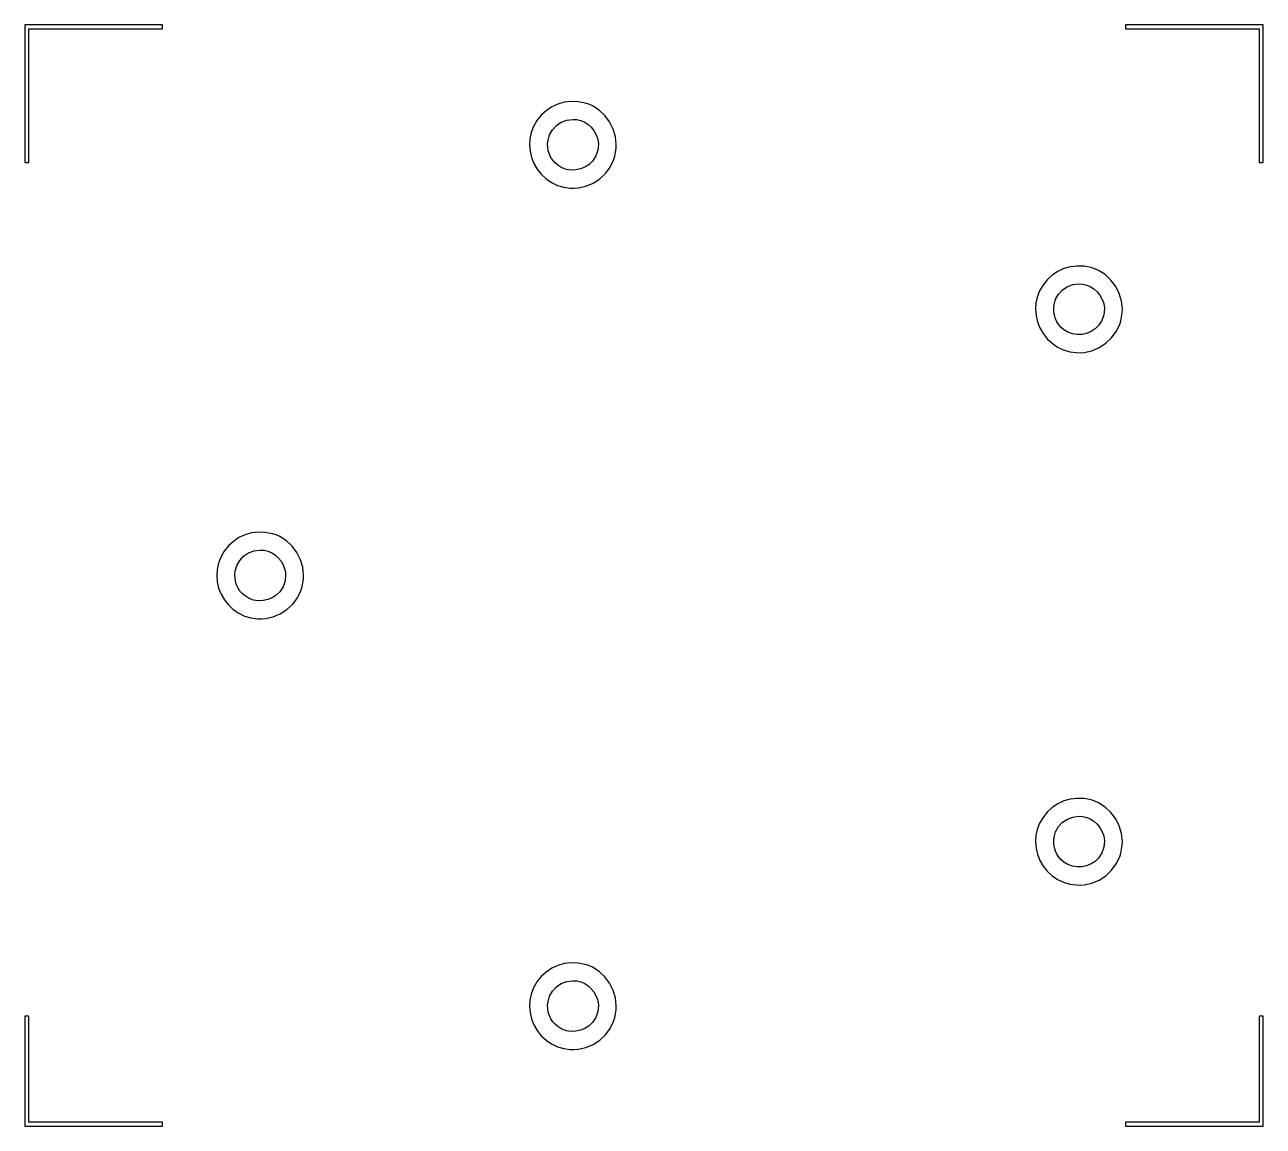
# Model space of a CAD drawing. Extents: x 0 to 9, y 0 to 8.
import ezdxf

# ---------------------------------------------------------------- set-up
doc = ezdxf.new("R2010")
doc.units = 0
doc.layers.add('Layer_1', color=7, linetype='CONTINUOUS')

msp = doc.modelspace()

# ---------------------------------------------------------------- linework, layer by layer
at = {"layer": 'Layer_1', "color": 7}
for points in [[(0, 8), (0, 6.999985), (0.028332, 6.999985), (0.028332, 7.971614), (1.000016, 7.971614), (1.000016, 8), (0, 8), (0, 8)], [(7.999985, 8), (7.999985, 7.971614), (8.971668, 7.971614), (8.971668, 6.999985), (9, 6.999985), (9, 7.985779), (9, 8), (7.999985, 8), (7.999985, 8)], [(0.00001, 0.799978), (0.00001, 0), (1.000024, 0), (1.000024, 0.028332), (0.028342, 0.028332), (0.028342, 0.799978), (0.00001, 0.799978), (0.00001, 0.799978)], [(8.971668, 0.799978), (8.971668, 0.028332), (7.999985, 0.028332), (7.999985, 0), (9, 0), (9, 0.799978), (8.971668, 0.799978), (8.971668, 0.799978)]]:
    msp.add_lwpolyline(points, close=True, dxfattribs=at)
for points in [[(3.968636, 7.442732), (3.919989, 7.437567), (3.87324, 7.424137), (3.829241, 7.403276), (3.788841, 7.375816), (3.752892, 7.342588), (3.722243, 7.304426), (3.697746, 7.262162), (3.68025, 7.216628), (3.670942, 7.172241), (3.668303, 7.126863), (3.671951, 7.081508), (3.681503, 7.037193), (3.698968, 6.992703), (3.723105, 6.951372), (3.753127, 6.913992), (3.788248, 6.881356), (3.827681, 6.854258), (3.87064, 6.833489), (3.916338, 6.819843), (3.963988, 6.814113), (3.992694, 6.813242), (4.021242, 6.815305), (4.077072, 6.82767), (4.129898, 6.850085), (4.178139, 6.881431), (4.220215, 6.920585), (4.254545, 6.966426), (4.279548, 7.017834), (4.288058, 7.045275), (4.293644, 7.073687), (4.297763, 7.102201), (4.298911, 7.130875), (4.292787, 7.187868), (4.276254, 7.242982), (4.250295, 7.294537), (4.21589, 7.340851), (4.174021, 7.380242), (4.125671, 7.411029), (4.099373, 7.42267), (4.071822, 7.431529), (4.020794, 7.441038), (3.968635, 7.442732), (3.968636, 7.442732)], [(3.98187, 7.312878), (4.012303, 7.311443), (4.041521, 7.304339), (4.068986, 7.292179), (4.094161, 7.275578), (4.116506, 7.25515), (4.135485, 7.231509), (4.150559, 7.20527), (4.161191, 7.177047), (4.166303, 7.155335), (4.168397, 7.133219), (4.164087, 7.089037), (4.149378, 7.047019), (4.125388, 7.009683), (4.100312, 6.985594), (4.071036, 6.966762), (4.038745, 6.953476), (4.004621, 6.946025), (3.969849, 6.944699), (3.935612, 6.949788), (3.903093, 6.961581), (3.873476, 6.980368), (3.853577, 6.996526), (3.836683, 7.015472), (3.822866, 7.036711), (3.812201, 7.059751), (3.804759, 7.084097), (3.800615, 7.109257), (3.799842, 7.134737), (3.802513, 7.160043), (3.813854, 7.201041), (3.834488, 7.238129), (3.863252, 7.269259), (3.898983, 7.292382), (3.939224, 7.307463), (3.98187, 7.312878), (3.98187, 7.312878)], [(7.645997, 6.247884), (7.597349, 6.242718), (7.550601, 6.229289), (7.506601, 6.208428), (7.466202, 6.180967), (7.430252, 6.14774), (7.399604, 6.109578), (7.375106, 6.067314), (7.35761, 6.02178), (7.348303, 5.977393), (7.345664, 5.932014), (7.349311, 5.88666), (7.358864, 5.842345), (7.376328, 5.797855), (7.400465, 5.756524), (7.430487, 5.719144), (7.465608, 5.686508), (7.505041, 5.659409), (7.548, 5.638641), (7.593697, 5.624995), (7.641347, 5.619265), (7.670054, 5.618394), (7.698601, 5.620457), (7.754432, 5.632821), (7.807258, 5.655237), (7.855499, 5.686582), (7.897575, 5.725736), (7.931905, 5.771578), (7.956908, 5.822986), (7.965418, 5.850427), (7.971004, 5.878839), (7.975123, 5.907352), (7.976271, 5.936027), (7.970147, 5.993019), (7.953614, 6.048134), (7.927655, 6.099689), (7.893249, 6.146003), (7.851381, 6.185394), (7.803031, 6.216181), (7.776732, 6.227821), (7.749181, 6.236681), (7.698154, 6.246189), (7.645996, 6.247884), (7.645997, 6.247884)], [(7.65923, 6.118029), (7.689663, 6.116595), (7.718881, 6.109491), (7.746346, 6.097331), (7.77152, 6.080729), (7.793865, 6.060301), (7.812844, 6.036661), (7.827919, 6.010422), (7.838551, 5.982199), (7.843664, 5.960487), (7.845757, 5.938371), (7.841447, 5.894189), (7.826738, 5.85217), (7.802749, 5.814834), (7.777672, 5.790746), (7.748396, 5.771914), (7.716105, 5.758627), (7.681981, 5.751176), (7.647209, 5.749851), (7.612971, 5.754939), (7.580453, 5.766732), (7.550836, 5.785519), (7.530938, 5.801678), (7.514043, 5.820623), (7.500227, 5.841863), (7.489561, 5.864903), (7.482119, 5.889249), (7.477975, 5.914409), (7.477202, 5.939889), (7.479874, 5.965195), (7.491214, 6.006193), (7.511848, 6.043281), (7.540612, 6.07441), (7.576343, 6.097534), (7.616583, 6.112614), (7.65923, 6.118029), (7.65923, 6.118029)], [(1.695903, 4.31458), (1.647255, 4.309415), (1.600507, 4.295986), (1.556507, 4.275125), (1.516108, 4.247665), (1.480158, 4.214437), (1.449509, 4.176275), (1.425012, 4.13401), (1.407516, 4.088476), (1.398209, 4.04409), (1.395569, 3.998711), (1.399217, 3.953356), (1.408771, 3.909042), (1.426235, 3.864552), (1.450372, 3.82322), (1.480394, 3.78584), (1.515515, 3.753205), (1.554948, 3.726106), (1.597907, 3.705337), (1.643605, 3.691692), (1.691255, 3.685961), (1.719961, 3.685091), (1.748509, 3.687153), (1.804339, 3.699518), (1.857165, 3.721933), (1.905407, 3.753279), (1.947482, 3.792433), (1.981812, 3.838275), (2.006815, 3.889683), (2.015325, 3.917124), (2.020911, 3.945536), (2.02503, 3.974049), (2.026178, 4.002724), (2.020054, 4.059716), (2.003522, 4.11483), (1.977562, 4.166386), (1.943157, 4.2127), (1.901289, 4.252091), (1.852939, 4.282877), (1.82664, 4.294518), (1.799089, 4.303377), (1.748061, 4.312886), (1.695903, 4.31458), (1.695903, 4.31458)], [(1.709136, 4.184726), (1.739569, 4.183292), (1.768787, 4.176187), (1.796252, 4.164027), (1.821426, 4.147426), (1.843772, 4.126998), (1.862751, 4.103357), (1.877825, 4.077118), (1.888457, 4.048896), (1.89357, 4.027183), (1.895664, 4.005068), (1.891353, 3.960885), (1.876644, 3.918867), (1.852655, 3.881531), (1.827578, 3.857442), (1.798302, 3.83861), (1.766011, 3.825324), (1.731887, 3.817873), (1.697115, 3.816547), (1.662877, 3.821636), (1.630359, 3.833429), (1.600742, 3.852216), (1.580843, 3.868374), (1.563949, 3.88732), (1.550132, 3.90856), (1.539467, 3.931599), (1.532025, 3.955946), (1.527881, 3.981106), (1.527108, 4.006585), (1.52978, 4.031891), (1.54112, 4.07289), (1.561754, 4.109977), (1.590518, 4.141107), (1.626249, 4.16423), (1.66649, 4.179311), (1.709136, 4.184726), (1.709136, 4.184726)], [(7.646156, 2.380942), (7.597509, 2.375777), (7.55076, 2.362348), (7.506761, 2.341487), (7.466361, 2.314026), (7.430412, 2.280799), (7.399763, 2.242637), (7.375265, 2.200373), (7.35777, 2.154838), (7.348462, 2.110452), (7.345823, 2.065073), (7.34947, 2.019719), (7.359023, 1.975404), (7.376487, 1.930914), (7.400624, 1.889583), (7.430646, 1.852203), (7.465767, 1.819567), (7.505201, 1.792468), (7.548159, 1.7717), (7.593857, 1.758054), (7.641507, 1.752323), (7.670213, 1.751453), (7.698761, 1.753516), (7.754591, 1.76588), (7.807417, 1.788296), (7.855658, 1.819641), (7.897734, 1.858795), (7.932064, 1.904637), (7.957067, 1.956045), (7.965578, 1.983486), (7.971164, 2.011898), (7.975282, 2.040411), (7.976431, 2.069086), (7.970307, 2.126078), (7.953774, 2.181193), (7.927814, 2.232748), (7.893409, 2.279062), (7.85154, 2.318453), (7.80319, 2.349239), (7.776891, 2.36088), (7.74934, 2.369739), (7.698313, 2.379248), (7.646155, 2.380942), (7.646156, 2.380942)], [(7.659389, 2.251088), (7.689822, 2.249654), (7.71904, 2.242549), (7.746505, 2.230389), (7.771679, 2.213788), (7.794025, 2.19336), (7.813004, 2.169719), (7.828078, 2.143481), (7.83871, 2.115258), (7.843823, 2.093545), (7.845917, 2.07143), (7.841606, 2.027247), (7.826898, 1.985229), (7.802908, 1.947893), (7.777831, 1.923805), (7.748555, 1.904973), (7.716264, 1.891686), (7.68214, 1.884235), (7.647368, 1.882909), (7.613131, 1.887998), (7.580612, 1.899791), (7.550996, 1.918578), (7.531097, 1.934737), (7.514203, 1.953682), (7.500386, 1.974922), (7.48972, 1.997961), (7.482279, 2.022308), (7.478135, 2.047468), (7.477362, 2.072947), (7.480033, 2.098253), (7.491373, 2.139252), (7.512007, 2.17634), (7.540772, 2.207469), (7.576503, 2.230592), (7.616743, 2.245673), (7.659389, 2.251088), (7.659389, 2.251088)], [(3.968639, 1.186431), (3.919992, 1.181266), (3.873243, 1.167836), (3.829243, 1.146975), (3.788843, 1.119515), (3.752894, 1.086287), (3.722245, 1.048125), (3.697748, 1.005861), (3.680252, 0.960327), (3.670944, 0.91594), (3.668305, 0.870562), (3.671953, 0.825207), (3.681505, 0.780892), (3.698969, 0.736402), (3.723106, 0.695071), (3.753128, 0.657691), (3.788249, 0.625055), (3.827682, 0.597957), (3.870641, 0.577188), (3.916339, 0.563542), (3.963989, 0.557812), (3.992695, 0.556941), (4.021243, 0.559004), (4.077073, 0.571369), (4.129899, 0.593784), (4.178141, 0.625129), (4.220216, 0.664284), (4.254546, 0.710125), (4.279549, 0.761533), (4.288059, 0.788974), (4.293645, 0.817386), (4.297764, 0.8459), (4.298912, 0.874574), (4.292788, 0.931566), (4.276256, 0.986681), (4.250296, 1.038236), (4.215891, 1.08455), (4.174022, 1.123941), (4.125672, 1.154728), (4.099374, 1.166369), (4.071823, 1.175228), (4.020796, 1.184737), (3.968637, 1.186431), (3.968639, 1.186431)], [(3.981872, 1.056577), (4.012305, 1.055142), (4.041523, 1.048038), (4.068988, 1.035878), (4.094162, 1.019277), (4.116508, 0.998849), (4.135486, 0.975208), (4.150561, 0.948969), (4.161193, 0.920746), (4.166305, 0.899034), (4.168399, 0.876918), (4.164089, 0.832736), (4.14938, 0.790718), (4.125391, 0.753381), (4.100315, 0.729293), (4.071039, 0.710461), (4.038747, 0.697174), (4.004623, 0.689724), (3.969851, 0.688398), (3.935614, 0.693487), (3.903095, 0.70528), (3.873479, 0.724067), (3.85358, 0.740225), (3.836685, 0.759171), (3.822869, 0.78041), (3.812203, 0.80345), (3.804761, 0.827796), (3.800617, 0.852956), (3.799844, 0.878436), (3.802515, 0.903742), (3.813855, 0.94474), (3.83449, 0.981828), (3.863254, 1.012957), (3.898985, 1.036081), (3.939226, 1.051162), (3.981872, 1.056577), (3.981872, 1.056577)]]:
    msp.add_lwpolyline(points, dxfattribs=at)

doc.saveas('drawing.dxf')
